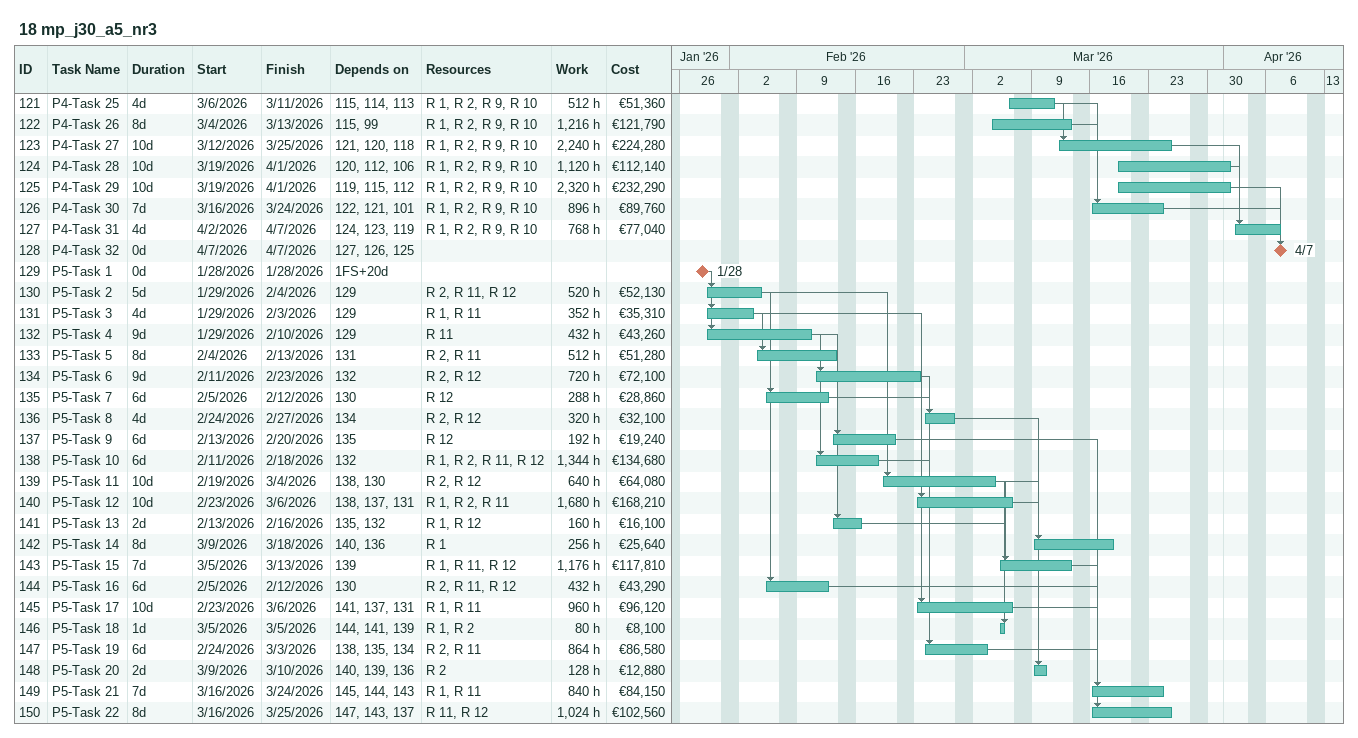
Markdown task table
18 mp_j30_a5_nr3

| ID | Task | Duration | Start | Finish | Predecessors | Resources | Work (h) | Cost (€) |
|---|---|---|---|---|---|---|---|---|
| 121 | P4-Task 25 | 4d | 2026-03-06 | 2026-03-11 | 115, 114, 113 | R 1, R 2, R 9, R 10 | 512 | 51360 |
| 122 | P4-Task 26 | 8d | 2026-03-04 | 2026-03-13 | 115, 99 | R 1, R 2, R 9, R 10 | 1216 | 121790 |
| 123 | P4-Task 27 | 10d | 2026-03-12 | 2026-03-25 | 121, 120, 118 | R 1, R 2, R 9, R 10 | 2240 | 224280 |
| 124 | P4-Task 28 | 10d | 2026-03-19 | 2026-04-01 | 120, 112, 106 | R 1, R 2, R 9, R 10 | 1120 | 112140 |
| 125 | P4-Task 29 | 10d | 2026-03-19 | 2026-04-01 | 119, 115, 112 | R 1, R 2, R 9, R 10 | 2320 | 232290 |
| 126 | P4-Task 30 | 7d | 2026-03-16 | 2026-03-24 | 122, 121, 101 | R 1, R 2, R 9, R 10 | 896 | 89760 |
| 127 | P4-Task 31 | 4d | 2026-04-02 | 2026-04-07 | 124, 123, 119 | R 1, R 2, R 9, R 10 | 768 | 77040 |
| 128 | P4-Task 32 | 0d | 2026-04-07 | 2026-04-07 | 127, 126, 125 |  |  |  |
| 129 | P5-Task 1 | 0d | 2026-01-28 | 2026-01-28 | 1FS+20d |  |  |  |
| 130 | P5-Task 2 | 5d | 2026-01-29 | 2026-02-04 | 129 | R 2, R 11, R 12 | 520 | 52130 |
| 131 | P5-Task 3 | 4d | 2026-01-29 | 2026-02-03 | 129 | R 1, R 11 | 352 | 35310 |
| 132 | P5-Task 4 | 9d | 2026-01-29 | 2026-02-10 | 129 | R 11 | 432 | 43260 |
| 133 | P5-Task 5 | 8d | 2026-02-04 | 2026-02-13 | 131 | R 2, R 11 | 512 | 51280 |
| 134 | P5-Task 6 | 9d | 2026-02-11 | 2026-02-23 | 132 | R 2, R 12 | 720 | 72100 |
| 135 | P5-Task 7 | 6d | 2026-02-05 | 2026-02-12 | 130 | R 12 | 288 | 28860 |
| 136 | P5-Task 8 | 4d | 2026-02-24 | 2026-02-27 | 134 | R 2, R 12 | 320 | 32100 |
| 137 | P5-Task 9 | 6d | 2026-02-13 | 2026-02-20 | 135 | R 12 | 192 | 19240 |
| 138 | P5-Task 10 | 6d | 2026-02-11 | 2026-02-18 | 132 | R 1, R 2, R 11, R 12 | 1344 | 134680 |
| 139 | P5-Task 11 | 10d | 2026-02-19 | 2026-03-04 | 138, 130 | R 2, R 12 | 640 | 64080 |
| 140 | P5-Task 12 | 10d | 2026-02-23 | 2026-03-06 | 138, 137, 131 | R 1, R 2, R 11 | 1680 | 168210 |
| 141 | P5-Task 13 | 2d | 2026-02-13 | 2026-02-16 | 135, 132 | R 1, R 12 | 160 | 16100 |
| 142 | P5-Task 14 | 8d | 2026-03-09 | 2026-03-18 | 140, 136 | R 1 | 256 | 25640 |
| 143 | P5-Task 15 | 7d | 2026-03-05 | 2026-03-13 | 139 | R 1, R 11, R 12 | 1176 | 117810 |
| 144 | P5-Task 16 | 6d | 2026-02-05 | 2026-02-12 | 130 | R 2, R 11, R 12 | 432 | 43290 |
| 145 | P5-Task 17 | 10d | 2026-02-23 | 2026-03-06 | 141, 137, 131 | R 1, R 11 | 960 | 96120 |
| 146 | P5-Task 18 | 1d | 2026-03-05 | 2026-03-05 | 144, 141, 139 | R 1, R 2 | 80 | 8100 |
| 147 | P5-Task 19 | 6d | 2026-02-24 | 2026-03-03 | 138, 135, 134 | R 2, R 11 | 864 | 86580 |
| 148 | P5-Task 20 | 2d | 2026-03-09 | 2026-03-10 | 140, 139, 136 | R 2 | 128 | 12880 |
| 149 | P5-Task 21 | 7d | 2026-03-16 | 2026-03-24 | 145, 144, 143 | R 1, R 11 | 840 | 84150 |
| 150 | P5-Task 22 | 8d | 2026-03-16 | 2026-03-25 | 147, 143, 137 | R 11, R 12 | 1024 | 102560 |
